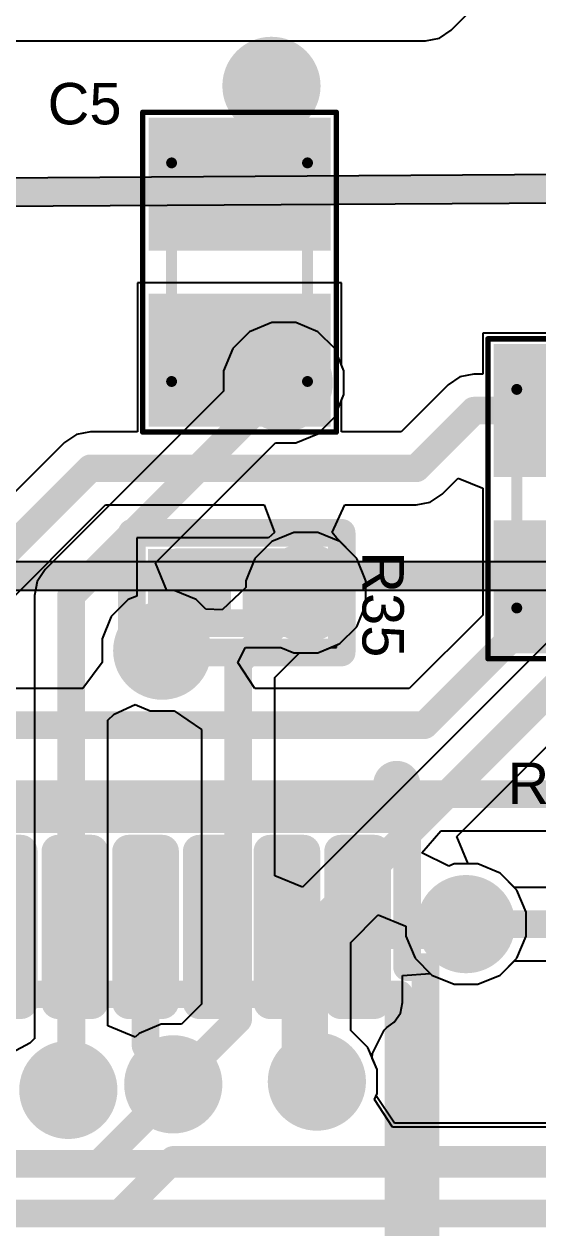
# Model space of a CAD drawing. Header units: inches. Extents: x 2.95 to 6.74, y 1.23 to 4.83.
# Drawn here: x 5.666 to 5.852, y 2.954 to 3.3898 of the extents above; entities that cross this region are included whole.
import ezdxf

# ---------------------------------------------------------------- set-up
doc = ezdxf.new("R2010")
doc.units = ezdxf.units.IN
doc.header["$MEASUREMENT"] = 0
for name, color, linetype in [('Bottom Layer', 5, 'Continuous'), ('Bottom Solder', 6, 'Continuous'), ('GND', 76, 'Continuous'), ('Mechanical 10', 56, 'Continuous'), ('Mechanical 12', 56, 'Continuous'), ('Mechanical 15', 56, 'Continuous'), ('PWR', 16, 'Continuous'), ('Top 3D Body', 56, 'Continuous'), ('Top Layer', 1, 'Continuous'), ('Top Overlay', 2, 'Continuous'), ('Top Paste', 8, 'Continuous'), ('Top Solder', 216, 'Continuous'), ('Via Holes', 16, 'Continuous')]:
    doc.layers.add(name, color=color, linetype=linetype)
doc.styles.add('Arial', font='', dxfattribs={"height": 0.2})
doc.styles.get('Arial').set_extended_font_data('Arial')

# ---------------------------------------------------------------- blocks, each defined once
blk = doc.blocks.new('SOP65P640X120_24N_1')
at = {"layer": 'Top Layer'}
h = blk.add_hatch(color=1, dxfattribs=at)
edge = h.paths.add_edge_path()
edge.add_arc((-0.14031, 0.1468), 0.00202, 90, 180)
edge.add_line((-0.14232, 0.1468), (-0.14232, 0.13469))
edge.add_arc((-0.14031, 0.13469), 0.00202, 180, 270)
edge.add_line((-0.14031, 0.13268), (-0.08568, 0.13268))
edge.add_arc((-0.08568, 0.13469), 0.00202, 270, 360)
edge.add_line((-0.08366, 0.13469), (-0.08366, 0.1468))
edge.add_arc((-0.08568, 0.1468), 0.00202, 0, 90)
edge.add_line((-0.08568, 0.14882), (-0.14031, 0.14882))
h = blk.add_hatch(color=1, dxfattribs=at)
edge = h.paths.add_edge_path()
edge.add_arc((-0.14031, 0.12121), 0.00202, 90, 180)
edge.add_line((-0.14232, 0.12121), (-0.14232, 0.1091))
edge.add_arc((-0.14031, 0.1091), 0.00202, 180, 270)
edge.add_line((-0.14031, 0.10709), (-0.08568, 0.10709))
edge.add_arc((-0.08568, 0.1091), 0.00202, 270, 360)
edge.add_line((-0.08366, 0.1091), (-0.08366, 0.12121))
edge.add_arc((-0.08568, 0.12121), 0.00202, 0, 90)
edge.add_line((-0.08568, 0.12323), (-0.14031, 0.12323))
h = blk.add_hatch(color=1, dxfattribs=at)
edge = h.paths.add_edge_path()
edge.add_arc((-0.14031, 0.09562), 0.00202, 90, 180)
edge.add_line((-0.14232, 0.09562), (-0.14232, 0.08351))
edge.add_arc((-0.14031, 0.08351), 0.00202, 180, 270)
edge.add_line((-0.14031, 0.0815), (-0.08568, 0.0815))
edge.add_arc((-0.08568, 0.08351), 0.00202, 270, 360)
edge.add_line((-0.08366, 0.08351), (-0.08366, 0.09562))
edge.add_arc((-0.08568, 0.09562), 0.00202, 0, 90)
edge.add_line((-0.08568, 0.09764), (-0.14031, 0.09764))
h = blk.add_hatch(color=1, dxfattribs=at)
edge = h.paths.add_edge_path()
edge.add_arc((-0.14031, 0.07003), 0.00202, 90, 180)
edge.add_line((-0.14232, 0.07003), (-0.14232, 0.05792))
edge.add_arc((-0.14031, 0.05792), 0.00202, 180, 270)
edge.add_line((-0.14031, 0.05591), (-0.08568, 0.05591))
edge.add_arc((-0.08568, 0.05792), 0.00202, 270, 360)
edge.add_line((-0.08366, 0.05792), (-0.08366, 0.07003))
edge.add_arc((-0.08568, 0.07003), 0.00202, 0, 90)
edge.add_line((-0.08568, 0.07205), (-0.14031, 0.07205))
h = blk.add_hatch(color=1, dxfattribs=at)
edge = h.paths.add_edge_path()
edge.add_arc((-0.14031, 0.04444), 0.00202, 90, 180)
edge.add_line((-0.14232, 0.04444), (-0.14232, 0.03233))
edge.add_arc((-0.14031, 0.03233), 0.00202, 180, 270)
edge.add_line((-0.14031, 0.03031), (-0.08568, 0.03031))
edge.add_arc((-0.08568, 0.03233), 0.00202, 270, 360)
edge.add_line((-0.08366, 0.03233), (-0.08366, 0.04444))
edge.add_arc((-0.08568, 0.04444), 0.00202, 0, 90)
edge.add_line((-0.08568, 0.04646), (-0.14031, 0.04646))
h = blk.add_hatch(color=1, dxfattribs=at)
edge = h.paths.add_edge_path()
edge.add_arc((-0.14031, 0.01885), 0.00202, 90, 180)
edge.add_line((-0.14232, 0.01885), (-0.14232, 0.00674))
edge.add_arc((-0.14031, 0.00674), 0.00202, 180, 270)
edge.add_line((-0.14031, 0.00472), (-0.08568, 0.00472))
edge.add_arc((-0.08568, 0.00674), 0.00202, 270, 360)
edge.add_line((-0.08366, 0.00674), (-0.08366, 0.01885))
edge.add_arc((-0.08568, 0.01885), 0.00202, 0, 90)
edge.add_line((-0.08568, 0.02087), (-0.14031, 0.02087))
at = {"layer": 'Top Paste'}
h = blk.add_hatch(color=8, dxfattribs=at)
edge = h.paths.add_edge_path()
edge.add_arc((-0.14031, 0.1468), 0.00202, 90, 180)
edge.add_line((-0.14232, 0.1468), (-0.14232, 0.13469))
edge.add_arc((-0.14031, 0.13469), 0.00202, 180, 270)
edge.add_line((-0.14031, 0.13268), (-0.08568, 0.13268))
edge.add_arc((-0.08568, 0.13469), 0.00202, 270, 360)
edge.add_line((-0.08366, 0.13469), (-0.08366, 0.1468))
edge.add_arc((-0.08568, 0.1468), 0.00202, 0, 90)
edge.add_line((-0.08568, 0.14882), (-0.14031, 0.14882))
h = blk.add_hatch(color=8, dxfattribs=at)
edge = h.paths.add_edge_path()
edge.add_arc((-0.14031, 0.12121), 0.00202, 90, 180)
edge.add_line((-0.14232, 0.12121), (-0.14232, 0.1091))
edge.add_arc((-0.14031, 0.1091), 0.00202, 180, 270)
edge.add_line((-0.14031, 0.10709), (-0.08568, 0.10709))
edge.add_arc((-0.08568, 0.1091), 0.00202, 270, 360)
edge.add_line((-0.08366, 0.1091), (-0.08366, 0.12121))
edge.add_arc((-0.08568, 0.12121), 0.00202, 0, 90)
edge.add_line((-0.08568, 0.12323), (-0.14031, 0.12323))
h = blk.add_hatch(color=8, dxfattribs=at)
edge = h.paths.add_edge_path()
edge.add_arc((-0.14031, 0.09562), 0.00202, 90, 180)
edge.add_line((-0.14232, 0.09562), (-0.14232, 0.08351))
edge.add_arc((-0.14031, 0.08351), 0.00202, 180, 270)
edge.add_line((-0.14031, 0.0815), (-0.08568, 0.0815))
edge.add_arc((-0.08568, 0.08351), 0.00202, 270, 360)
edge.add_line((-0.08366, 0.08351), (-0.08366, 0.09562))
edge.add_arc((-0.08568, 0.09562), 0.00202, 0, 90)
edge.add_line((-0.08568, 0.09764), (-0.14031, 0.09764))
h = blk.add_hatch(color=8, dxfattribs=at)
edge = h.paths.add_edge_path()
edge.add_arc((-0.14031, 0.07003), 0.00202, 90, 180)
edge.add_line((-0.14232, 0.07003), (-0.14232, 0.05792))
edge.add_arc((-0.14031, 0.05792), 0.00202, 180, 270)
edge.add_line((-0.14031, 0.05591), (-0.08568, 0.05591))
edge.add_arc((-0.08568, 0.05792), 0.00202, 270, 360)
edge.add_line((-0.08366, 0.05792), (-0.08366, 0.07003))
edge.add_arc((-0.08568, 0.07003), 0.00202, 0, 90)
edge.add_line((-0.08568, 0.07205), (-0.14031, 0.07205))
h = blk.add_hatch(color=8, dxfattribs=at)
edge = h.paths.add_edge_path()
edge.add_arc((-0.14031, 0.04444), 0.00202, 90, 180)
edge.add_line((-0.14232, 0.04444), (-0.14232, 0.03233))
edge.add_arc((-0.14031, 0.03233), 0.00202, 180, 270)
edge.add_line((-0.14031, 0.03031), (-0.08568, 0.03031))
edge.add_arc((-0.08568, 0.03233), 0.00202, 270, 360)
edge.add_line((-0.08366, 0.03233), (-0.08366, 0.04444))
edge.add_arc((-0.08568, 0.04444), 0.00202, 0, 90)
edge.add_line((-0.08568, 0.04646), (-0.14031, 0.04646))
h = blk.add_hatch(color=8, dxfattribs=at)
edge = h.paths.add_edge_path()
edge.add_arc((-0.14031, 0.01885), 0.00202, 90, 180)
edge.add_line((-0.14232, 0.01885), (-0.14232, 0.00674))
edge.add_arc((-0.14031, 0.00674), 0.00202, 180, 270)
edge.add_line((-0.14031, 0.00472), (-0.08568, 0.00472))
edge.add_arc((-0.08568, 0.00674), 0.00202, 270, 360)
edge.add_line((-0.08366, 0.00674), (-0.08366, 0.01885))
edge.add_arc((-0.08568, 0.01885), 0.00202, 0, 90)
edge.add_line((-0.08568, 0.02087), (-0.14031, 0.02087))
at = {"layer": 'Top Solder'}
h = blk.add_hatch(color=216, dxfattribs=at)
edge = h.paths.add_edge_path()
edge.add_arc((-0.14031, 0.1468), 0.00603, 90, 180)
edge.add_line((-0.14634, 0.1468), (-0.14634, 0.13469))
edge.add_arc((-0.14031, 0.13469), 0.00603, 180, 270)
edge.add_line((-0.14031, 0.12866), (-0.08568, 0.12866))
edge.add_arc((-0.08568, 0.13469), 0.00603, 270, 360)
edge.add_line((-0.07965, 0.13469), (-0.07965, 0.1468))
edge.add_arc((-0.08568, 0.1468), 0.00603, 0, 90)
edge.add_line((-0.08568, 0.15283), (-0.14031, 0.15283))
h = blk.add_hatch(color=216, dxfattribs=at)
edge = h.paths.add_edge_path()
edge.add_arc((-0.14031, 0.12121), 0.00603, 90, 180)
edge.add_line((-0.14634, 0.12121), (-0.14634, 0.1091))
edge.add_arc((-0.14031, 0.1091), 0.00603, 180, 270)
edge.add_line((-0.14031, 0.10307), (-0.08568, 0.10307))
edge.add_arc((-0.08568, 0.1091), 0.00603, 270, 360)
edge.add_line((-0.07965, 0.1091), (-0.07965, 0.12121))
edge.add_arc((-0.08568, 0.12121), 0.00603, 0, 90)
edge.add_line((-0.08568, 0.12724), (-0.14031, 0.12724))
h = blk.add_hatch(color=216, dxfattribs=at)
edge = h.paths.add_edge_path()
edge.add_arc((-0.14031, 0.09562), 0.00603, 90, 180)
edge.add_line((-0.14634, 0.09562), (-0.14634, 0.08351))
edge.add_arc((-0.14031, 0.08351), 0.00603, 180, 270)
edge.add_line((-0.14031, 0.07748), (-0.08568, 0.07748))
edge.add_arc((-0.08568, 0.08351), 0.00603, 270, 360)
edge.add_line((-0.07965, 0.08351), (-0.07965, 0.09562))
edge.add_arc((-0.08568, 0.09562), 0.00603, 0, 90)
edge.add_line((-0.08568, 0.10165), (-0.14031, 0.10165))
h = blk.add_hatch(color=216, dxfattribs=at)
edge = h.paths.add_edge_path()
edge.add_arc((-0.14031, 0.07003), 0.00603, 90, 180)
edge.add_line((-0.14634, 0.07003), (-0.14634, 0.05792))
edge.add_arc((-0.14031, 0.05792), 0.00603, 180, 270)
edge.add_line((-0.14031, 0.05189), (-0.08568, 0.05189))
edge.add_arc((-0.08568, 0.05792), 0.00603, 270, 360)
edge.add_line((-0.07965, 0.05792), (-0.07965, 0.07003))
edge.add_arc((-0.08568, 0.07003), 0.00603, 0, 90)
edge.add_line((-0.08568, 0.07606), (-0.14031, 0.07606))
h = blk.add_hatch(color=216, dxfattribs=at)
edge = h.paths.add_edge_path()
edge.add_arc((-0.14031, 0.04444), 0.00603, 90, 180)
edge.add_line((-0.14634, 0.04444), (-0.14634, 0.03233))
edge.add_arc((-0.14031, 0.03233), 0.00603, 180, 270)
edge.add_line((-0.14031, 0.0263), (-0.08568, 0.0263))
edge.add_arc((-0.08568, 0.03233), 0.00603, 270, 360)
edge.add_line((-0.07965, 0.03233), (-0.07965, 0.04444))
edge.add_arc((-0.08568, 0.04444), 0.00603, 0, 90)
edge.add_line((-0.08568, 0.05047), (-0.14031, 0.05047))
h = blk.add_hatch(color=216, dxfattribs=at)
edge = h.paths.add_edge_path()
edge.add_arc((-0.14031, 0.01885), 0.00603, 90, 180)
edge.add_line((-0.14634, 0.01885), (-0.14634, 0.00674))
edge.add_arc((-0.14031, 0.00674), 0.00603, 180, 270)
edge.add_line((-0.14031, 0.00071), (-0.08568, 0.00071))
edge.add_arc((-0.08568, 0.00674), 0.00603, 270, 360)
edge.add_line((-0.07965, 0.00674), (-0.07965, 0.01885))
edge.add_arc((-0.08568, 0.01885), 0.00603, 0, 90)
edge.add_line((-0.08568, 0.02488), (-0.14031, 0.02488))
at = {"layer": 'Mechanical 10'}
for points in [[(-0.08858, -0.15551, 0.01, 0.01, 0), (-0.08858, 0.15551, 0.01, 0.01, 0)], [(0.08858, 0.15551, 0.01, 0.01, 0), (-0.08858, 0.15551, 0.01, 0.01, 0)]]:
    blk.add_lwpolyline(points, format="xyseb", dxfattribs=at)
blk.add_lwpolyline([(-0.09108, 0.15551, 0.005, 0.005, 1), (-0.08608, 0.15551, 0.005, 0.005, 1)], format="xyseb", close=True, dxfattribs=at)
blk.add_lwpolyline([(-0.09108, 0.15551, 0.005, 0.005, 1), (-0.08608, 0.15551, 0.005, 0.005, 1)], format="xyseb", close=True, dxfattribs=at)
at = {"layer": 'Mechanical 12'}
for points in [[(0.09843, 0.16535, 0.01, 0.01, 0), (-0.09843, 0.16535, 0.01, 0.01, 0)], [(-0.09843, 0.15866, 0.01, 0.01, 0), (-0.09843, 0.16535, 0.01, 0.01, 0)], [(-0.09843, 0.15866, 0.01, 0.01, 0), (-0.15197, 0.15866, 0.01, 0.01, 0)], [(-0.15197, -0.15866, 0.01, 0.01, 0), (-0.15197, 0.15866, 0.01, 0.01, 0)]]:
    blk.add_lwpolyline(points, format="xyseb", dxfattribs=at)
for points in [[(-0.10093, 0.16535, 0.005, 0.005, 1), (-0.09593, 0.16535, 0.005, 0.005, 1)], [(-0.10093, 0.16535, 0.005, 0.005, 1), (-0.09593, 0.16535, 0.005, 0.005, 1)], [(-0.15447, 0.15866, 0.005, 0.005, 1), (-0.14947, 0.15866, 0.005, 0.005, 1)], [(-0.15447, 0.15866, 0.005, 0.005, 1), (-0.14947, 0.15866, 0.005, 0.005, 1)], [(-0.10093, 0.15866, 0.005, 0.005, 1), (-0.09593, 0.15866, 0.005, 0.005, 1)], [(-0.10093, 0.15866, 0.005, 0.005, 1), (-0.09593, 0.15866, 0.005, 0.005, 1)]]:
    blk.add_lwpolyline(points, format="xyseb", close=True, dxfattribs=at)
at = {"layer": 'Top Overlay'}
for points in [[(-0.16102, 0.15492, 0.01, 0.01, 1), (-0.16811, 0.15492, 0.01, 0.01, 1)], [(-0.17061, 0.15492, 0.005, 0.005, 1), (-0.16561, 0.15492, 0.005, 0.005, 1)], [(-0.16352, 0.15492, 0.005, 0.005, 1), (-0.15852, 0.15492, 0.005, 0.005, 1)], [(-0.09108, 0.15591, 0.005, 0.005, 1), (-0.08608, 0.15591, 0.005, 0.005, 1)]]:
    blk.add_lwpolyline(points, format="xyseb", close=True, dxfattribs=at)
blk.add_lwpolyline([(0.08858, 0.15591, 0.01, 0.01, 0), (-0.08858, 0.15591, 0.01, 0.01, 0)], format="xyseb", dxfattribs=at)
blk = doc.blocks.new('RESC1005X35N_64')
at = {"layer": 'Top Layer'}
for points in [[(-0.02815, 0.01181), (-0.0061, 0.01181), (-0.0061, -0.01181), (-0.02815, -0.01181)], [(0.0061, 0.01181), (0.02815, 0.01181), (0.02815, -0.01181), (0.0061, -0.01181)]]:
    blk.add_hatch(color=1, dxfattribs=at).paths.add_polyline_path(points)
at = {"layer": 'Top Paste'}
for points in [[(-0.02815, 0.01181), (-0.0061, 0.01181), (-0.0061, -0.01181), (-0.02815, -0.01181)], [(0.0061, 0.01181), (0.02815, 0.01181), (0.02815, -0.01181), (0.0061, -0.01181)]]:
    blk.add_hatch(color=8, dxfattribs=at).paths.add_polyline_path(points)
at = {"layer": 'Top Solder'}
for points in [[(-0.03217, 0.01583), (-0.00209, 0.01583), (-0.00209, -0.01583), (-0.03217, -0.01583)], [(0.00209, 0.01583), (0.03217, 0.01583), (0.03217, -0.01583), (0.00209, -0.01583)]]:
    blk.add_hatch(color=216, dxfattribs=at).paths.add_polyline_path(points)
at = {"layer": 'Mechanical 10'}
for points in [[(-0.02165, 0.01102, 0.01, 0.01, 0), (-0.02165, -0.01102, 0.01, 0.01, 0)], [(0.02165, 0.01102, 0.01, 0.01, 0), (-0.02165, 0.01102, 0.01, 0.01, 0)], [(0.02165, 0.01102, 0.01, 0.01, 0), (0.02165, -0.01102, 0.01, 0.01, 0)], [(0.02165, -0.01102, 0.01, 0.01, 0), (-0.02165, -0.01102, 0.01, 0.01, 0)]]:
    blk.add_lwpolyline(points, format="xyseb", dxfattribs=at)
for points in [[(-0.02415, 0.01102, 0.005, 0.005, 1), (-0.01915, 0.01102, 0.005, 0.005, 1)], [(-0.02415, 0.01102, 0.005, 0.005, 1), (-0.01915, 0.01102, 0.005, 0.005, 1)], [(0.01915, 0.01102, 0.005, 0.005, 1), (0.02415, 0.01102, 0.005, 0.005, 1)], [(0.01915, 0.01102, 0.005, 0.005, 1), (0.02415, 0.01102, 0.005, 0.005, 1)], [(-0.02415, -0.01102, 0.005, 0.005, 1), (-0.01915, -0.01102, 0.005, 0.005, 1)], [(-0.02415, -0.01102, 0.005, 0.005, 1), (-0.01915, -0.01102, 0.005, 0.005, 1)], [(0.01915, -0.01102, 0.005, 0.005, 1), (0.02415, -0.01102, 0.005, 0.005, 1)], [(0.01915, -0.01102, 0.005, 0.005, 1), (0.02415, -0.01102, 0.005, 0.005, 1)]]:
    blk.add_lwpolyline(points, format="xyseb", close=True, dxfattribs=at)
at = {"layer": 'Mechanical 12'}
for points in [[(-0.03799, 0.02165, 0.01, 0.01, 0), (-0.03799, -0.02165, 0.01, 0.01, 0)], [(0.03799, 0.02165, 0.01, 0.01, 0), (-0.03799, 0.02165, 0.01, 0.01, 0)], [(0.03799, 0.02165, 0.01, 0.01, 0), (0.03799, -0.02165, 0.01, 0.01, 0)], [(0.03799, -0.02165, 0.01, 0.01, 0), (-0.03799, -0.02165, 0.01, 0.01, 0)]]:
    blk.add_lwpolyline(points, format="xyseb", dxfattribs=at)
for points in [[(-0.04049, 0.02165, 0.005, 0.005, 1), (-0.03549, 0.02165, 0.005, 0.005, 1)], [(-0.04049, 0.02165, 0.005, 0.005, 1), (-0.03549, 0.02165, 0.005, 0.005, 1)], [(0.03549, 0.02165, 0.005, 0.005, 1), (0.04049, 0.02165, 0.005, 0.005, 1)], [(0.03549, 0.02165, 0.005, 0.005, 1), (0.04049, 0.02165, 0.005, 0.005, 1)], [(-0.04049, -0.02165, 0.005, 0.005, 1), (-0.03549, -0.02165, 0.005, 0.005, 1)], [(-0.04049, -0.02165, 0.005, 0.005, 1), (-0.03549, -0.02165, 0.005, 0.005, 1)], [(0.03549, -0.02165, 0.005, 0.005, 1), (0.04049, -0.02165, 0.005, 0.005, 1)], [(0.03549, -0.02165, 0.005, 0.005, 1), (0.04049, -0.02165, 0.005, 0.005, 1)]]:
    blk.add_lwpolyline(points, format="xyseb", close=True, dxfattribs=at)
blk = doc.blocks.new('CAPC2012X94N_172')
at = {"layer": 'Top Layer'}
for points in [[(-0.05197, -0.02894), (-0.05197, 0.02894), (-0.01181, 0.02894), (-0.01181, -0.02894)], [(0.01181, -0.02894), (0.01181, 0.02894), (0.05197, 0.02894), (0.05197, -0.02894)]]:
    blk.add_hatch(color=1, dxfattribs=at).paths.add_polyline_path(points)
at = {"layer": 'Top Paste'}
for points in [[(-0.05197, -0.02894), (-0.05197, 0.02894), (-0.01181, 0.02894), (-0.01181, -0.02894)], [(0.01181, -0.02894), (0.01181, 0.02894), (0.05197, 0.02894), (0.05197, -0.02894)]]:
    blk.add_hatch(color=8, dxfattribs=at).paths.add_polyline_path(points)
at = {"layer": 'Top Solder'}
for points in [[(-0.05597, -0.03294), (-0.05597, 0.03294), (-0.00781, 0.03294), (-0.00781, -0.03294)], [(0.00781, -0.03294), (0.00781, 0.03294), (0.05597, 0.03294), (0.05597, -0.03294)]]:
    blk.add_hatch(color=216, dxfattribs=at).paths.add_polyline_path(points)
at = {"layer": 'Mechanical 15'}
for points in [[(-0.05787, 0.03504, 0.00197, 0.00197, 0), (0.05787, 0.03504, 0.00197, 0.00197, 0)], [(-0.05787, 0.03504, 0.00197, 0.00197, 0), (-0.05787, -0.03504, 0.00197, 0.00197, 0)], [(0.05787, 0.03504, 0.00197, 0.00197, 0), (0.05787, -0.03504, 0.00197, 0.00197, 0)], [(-0.05787, -0.03504, 0.00197, 0.00197, 0), (0.05787, -0.03504, 0.00197, 0.00197, 0)]]:
    blk.add_lwpolyline(points, format="xyseb", dxfattribs=at)
for points in [[(-0.05837, 0.03504, 0.000984, 0.000984, 1), (-0.05738, 0.03504, 0.000984, 0.000984, 1)], [(-0.05837, 0.03504, 0.000984, 0.000984, 1), (-0.05738, 0.03504, 0.000984, 0.000984, 1)], [(0.05738, 0.03504, 0.000984, 0.000984, 1), (0.05837, 0.03504, 0.000984, 0.000984, 1)], [(0.05738, 0.03504, 0.000984, 0.000984, 1), (0.05837, 0.03504, 0.000984, 0.000984, 1)], [(-0.05837, -0.03504, 0.000984, 0.000984, 1), (-0.05738, -0.03504, 0.000984, 0.000984, 1)], [(-0.05837, -0.03504, 0.000984, 0.000984, 1), (-0.05738, -0.03504, 0.000984, 0.000984, 1)], [(0.05738, -0.03504, 0.000984, 0.000984, 1), (0.05837, -0.03504, 0.000984, 0.000984, 1)], [(0.05738, -0.03504, 0.000984, 0.000984, 1), (0.05837, -0.03504, 0.000984, 0.000984, 1)]]:
    blk.add_lwpolyline(points, format="xyseb", close=True, dxfattribs=at)
at = {"layer": 'Top 3D Body'}
for points in [[(-0.03957, 0.02461, 0.00394, 0.00394, 0), (0.03957, 0.02461, 0.00394, 0.00394, 0)], [(-0.03957, 0.02461, 0.00394, 0.00394, 0), (-0.03957, -0.02461, 0.00394, 0.00394, 0)], [(0.03957, 0.02461, 0.00394, 0.00394, 0), (0.03957, -0.02461, 0.00394, 0.00394, 0)], [(-0.03957, -0.02461, 0.00394, 0.00394, 0), (0.03957, -0.02461, 0.00394, 0.00394, 0)]]:
    blk.add_lwpolyline(points, format="xyseb", dxfattribs=at)
for points in [[(-0.04055, 0.02461, 0.00197, 0.00197, 1), (-0.03858, 0.02461, 0.00197, 0.00197, 1)], [(-0.04055, 0.02461, 0.00197, 0.00197, 1), (-0.03858, 0.02461, 0.00197, 0.00197, 1)], [(0.03858, 0.02461, 0.00197, 0.00197, 1), (0.04055, 0.02461, 0.00197, 0.00197, 1)], [(0.03858, 0.02461, 0.00197, 0.00197, 1), (0.04055, 0.02461, 0.00197, 0.00197, 1)], [(-0.04055, -0.02461, 0.00197, 0.00197, 1), (-0.03858, -0.02461, 0.00197, 0.00197, 1)], [(-0.04055, -0.02461, 0.00197, 0.00197, 1), (-0.03858, -0.02461, 0.00197, 0.00197, 1)], [(0.03858, -0.02461, 0.00197, 0.00197, 1), (0.04055, -0.02461, 0.00197, 0.00197, 1)], [(0.03858, -0.02461, 0.00197, 0.00197, 1), (0.04055, -0.02461, 0.00197, 0.00197, 1)]]:
    blk.add_lwpolyline(points, format="xyseb", close=True, dxfattribs=at)
blk = doc.blocks.new('CAPC2012X94N_174')
at = {"layer": 'Top Layer'}
for points in [[(-0.05197, -0.02894), (-0.05197, 0.02894), (-0.01181, 0.02894), (-0.01181, -0.02894)], [(0.01181, -0.02894), (0.01181, 0.02894), (0.05197, 0.02894), (0.05197, -0.02894)]]:
    blk.add_hatch(color=1, dxfattribs=at).paths.add_polyline_path(points)
at = {"layer": 'Top Paste'}
for points in [[(-0.05197, -0.02894), (-0.05197, 0.02894), (-0.01181, 0.02894), (-0.01181, -0.02894)], [(0.01181, -0.02894), (0.01181, 0.02894), (0.05197, 0.02894), (0.05197, -0.02894)]]:
    blk.add_hatch(color=8, dxfattribs=at).paths.add_polyline_path(points)
at = {"layer": 'Top Solder'}
for points in [[(-0.05597, -0.03294), (-0.05597, 0.03294), (-0.00781, 0.03294), (-0.00781, -0.03294)], [(0.00781, -0.03294), (0.00781, 0.03294), (0.05597, 0.03294), (0.05597, -0.03294)]]:
    blk.add_hatch(color=216, dxfattribs=at).paths.add_polyline_path(points)
at = {"layer": 'Mechanical 15'}
for points in [[(-0.05787, 0.03504, 0.00197, 0.00197, 0), (-0.05787, -0.03504, 0.00197, 0.00197, 0)], [(-0.05787, 0.03504, 0.00197, 0.00197, 0), (0.05787, 0.03504, 0.00197, 0.00197, 0)], [(0.05787, 0.03504, 0.00197, 0.00197, 0), (0.05787, -0.03504, 0.00197, 0.00197, 0)], [(-0.05787, -0.03504, 0.00197, 0.00197, 0), (0.05787, -0.03504, 0.00197, 0.00197, 0)]]:
    blk.add_lwpolyline(points, format="xyseb", dxfattribs=at)
for points in [[(-0.05837, 0.03504, 0.000984, 0.000984, 1), (-0.05738, 0.03504, 0.000984, 0.000984, 1)], [(-0.05837, 0.03504, 0.000984, 0.000984, 1), (-0.05738, 0.03504, 0.000984, 0.000984, 1)], [(0.05738, 0.03504, 0.000984, 0.000984, 1), (0.05837, 0.03504, 0.000984, 0.000984, 1)], [(0.05738, 0.03504, 0.000984, 0.000984, 1), (0.05837, 0.03504, 0.000984, 0.000984, 1)], [(-0.05837, -0.03504, 0.000984, 0.000984, 1), (-0.05738, -0.03504, 0.000984, 0.000984, 1)], [(-0.05837, -0.03504, 0.000984, 0.000984, 1), (-0.05738, -0.03504, 0.000984, 0.000984, 1)], [(0.05738, -0.03504, 0.000984, 0.000984, 1), (0.05837, -0.03504, 0.000984, 0.000984, 1)], [(0.05738, -0.03504, 0.000984, 0.000984, 1), (0.05837, -0.03504, 0.000984, 0.000984, 1)]]:
    blk.add_lwpolyline(points, format="xyseb", close=True, dxfattribs=at)
at = {"layer": 'Top 3D Body'}
for points in [[(-0.03957, 0.02461, 0.00394, 0.00394, 0), (-0.03957, -0.02461, 0.00394, 0.00394, 0)], [(-0.03957, 0.02461, 0.00394, 0.00394, 0), (0.03957, 0.02461, 0.00394, 0.00394, 0)], [(0.03957, 0.02461, 0.00394, 0.00394, 0), (0.03957, -0.02461, 0.00394, 0.00394, 0)], [(-0.03957, -0.02461, 0.00394, 0.00394, 0), (0.03957, -0.02461, 0.00394, 0.00394, 0)]]:
    blk.add_lwpolyline(points, format="xyseb", dxfattribs=at)
for points in [[(-0.04055, 0.02461, 0.00197, 0.00197, 1), (-0.03858, 0.02461, 0.00197, 0.00197, 1)], [(-0.04055, 0.02461, 0.00197, 0.00197, 1), (-0.03858, 0.02461, 0.00197, 0.00197, 1)], [(0.03858, 0.02461, 0.00197, 0.00197, 1), (0.04055, 0.02461, 0.00197, 0.00197, 1)], [(0.03858, 0.02461, 0.00197, 0.00197, 1), (0.04055, 0.02461, 0.00197, 0.00197, 1)], [(-0.04055, -0.02461, 0.00197, 0.00197, 1), (-0.03858, -0.02461, 0.00197, 0.00197, 1)], [(-0.04055, -0.02461, 0.00197, 0.00197, 1), (-0.03858, -0.02461, 0.00197, 0.00197, 1)], [(0.03858, -0.02461, 0.00197, 0.00197, 1), (0.04055, -0.02461, 0.00197, 0.00197, 1)], [(0.03858, -0.02461, 0.00197, 0.00197, 1), (0.04055, -0.02461, 0.00197, 0.00197, 1)]]:
    blk.add_lwpolyline(points, format="xyseb", close=True, dxfattribs=at)

msp = doc.modelspace()

# ---------------------------------------------------------------- hatches: boundary and pattern name
at = {"layer": 'Bottom Layer'}
h = msp.add_hatch(color=5, dxfattribs=at)
edge = h.paths.add_edge_path()
edge.add_arc((5.75556, 3.36744), 0.01378, 0, 360)
h = msp.add_hatch(color=5, dxfattribs=at)
edge = h.paths.add_edge_path()
edge.add_arc((5.76, 3.26), 0.01378, 0, 360)
h = msp.add_hatch(color=5, dxfattribs=at)
edge = h.paths.add_edge_path()
edge.add_arc((5.768, 3.184), 0.01378, 0, 360)
h = msp.add_hatch(color=5, dxfattribs=at)
edge = h.paths.add_edge_path()
edge.add_arc((5.716, 3.163), 0.01378, 0, 360)
h = msp.add_hatch(color=5, dxfattribs=at)
edge = h.paths.add_edge_path()
edge.add_arc((5.826, 3.064), 0.01378, 0, 360)
h = msp.add_hatch(color=5, dxfattribs=at)
edge = h.paths.add_edge_path()
edge.add_arc((5.772, 3.007), 0.01378, 0, 360)
h = msp.add_hatch(color=5, dxfattribs=at)
edge = h.paths.add_edge_path()
edge.add_arc((5.682, 3.004), 0.01378, 0, 360)
h = msp.add_hatch(color=5, dxfattribs=at)
edge = h.paths.add_edge_path()
edge.add_arc((5.72, 3.006), 0.01378, 0, 360)
at = {"layer": 'Bottom Solder'}
h = msp.add_hatch(color=6, dxfattribs=at)
edge = h.paths.add_edge_path()
edge.add_arc((5.75556, 3.36744), 0.01778, 0, 360)
h = msp.add_hatch(color=6, dxfattribs=at)
edge = h.paths.add_edge_path()
edge.add_arc((5.76, 3.26), 0.01778, 0, 360)
h = msp.add_hatch(color=6, dxfattribs=at)
edge = h.paths.add_edge_path()
edge.add_arc((5.768, 3.184), 0.01778, 0, 360)
h = msp.add_hatch(color=6, dxfattribs=at)
edge = h.paths.add_edge_path()
edge.add_arc((5.716, 3.163), 0.01778, 0, 360)
h = msp.add_hatch(color=6, dxfattribs=at)
edge = h.paths.add_edge_path()
edge.add_arc((5.826, 3.064), 0.01778, 0, 360)
h = msp.add_hatch(color=6, dxfattribs=at)
edge = h.paths.add_edge_path()
edge.add_arc((5.772, 3.007), 0.01778, 0, 360)
h = msp.add_hatch(color=6, dxfattribs=at)
edge = h.paths.add_edge_path()
edge.add_arc((5.682, 3.004), 0.01778, 0, 360)
h = msp.add_hatch(color=6, dxfattribs=at)
edge = h.paths.add_edge_path()
edge.add_arc((5.72, 3.006), 0.01778, 0, 360)
at = {"layer": 'GND'}
h = msp.add_hatch(color=76, dxfattribs=at)
edge = h.paths.add_edge_path()
edge.add_arc((5.76, 3.26), 0.01591, 0, 360)
h = msp.add_hatch(color=76, dxfattribs=at)
edge = h.paths.add_edge_path()
edge.add_arc((5.768, 3.184), 0.01591, 0, 360)
h = msp.add_hatch(color=76, dxfattribs=at)
edge = h.paths.add_edge_path()
edge.add_arc((5.716, 3.163), 0.01591, 0, 360)
h = msp.add_hatch(color=76, dxfattribs=at)
edge = h.paths.add_edge_path()
edge.add_arc((5.826, 3.064), 0.01591, 0, 360)
h = msp.add_hatch(color=76, dxfattribs=at)
edge = h.paths.add_edge_path()
edge.add_arc((5.72, 3.006), 0.01591, 0, 360)
h = msp.add_hatch(color=76, dxfattribs=at)
edge = h.paths.add_edge_path()
edge.add_arc((5.772, 3.007), 0.01591, 0, 360)
h = msp.add_hatch(color=76, dxfattribs=at)
edge = h.paths.add_edge_path()
edge.add_arc((5.682, 3.004), 0.01591, 0, 360)
at = {"layer": 'PWR'}
h = msp.add_hatch(color=16, dxfattribs=at)
edge = h.paths.add_edge_path()
edge.add_arc((5.75556, 3.36744), 0.01591, 0, 360)
h = msp.add_hatch(color=16, dxfattribs=at)
edge = h.paths.add_edge_path()
edge.add_arc((5.76, 3.26), 0.01591, 0, 360)
h = msp.add_hatch(color=16, dxfattribs=at)
edge = h.paths.add_edge_path()
edge.add_arc((5.768, 3.184), 0.01591, 0, 360)
h = msp.add_hatch(color=16, dxfattribs=at)
edge = h.paths.add_edge_path()
edge.add_arc((5.826, 3.064), 0.01591, 0, 360)
h = msp.add_hatch(color=16, dxfattribs=at)
edge = h.paths.add_edge_path()
edge.add_arc((5.72, 3.006), 0.01591, 0, 360)
h = msp.add_hatch(color=16, dxfattribs=at)
edge = h.paths.add_edge_path()
edge.add_arc((5.772, 3.007), 0.01591, 0, 360)
h = msp.add_hatch(color=16, dxfattribs=at)
edge = h.paths.add_edge_path()
edge.add_arc((5.682, 3.004), 0.01591, 0, 360)
at = {"layer": 'Top Layer'}
h = msp.add_hatch(color=1, dxfattribs=at)
edge = h.paths.add_edge_path()
edge.add_arc((5.75556, 3.36744), 0.01378, 0, 360)
h = msp.add_hatch(color=1, dxfattribs=at)
edge = h.paths.add_edge_path()
edge.add_arc((5.76, 3.26), 0.01378, 0, 360)
h = msp.add_hatch(color=1, dxfattribs=at)
edge = h.paths.add_edge_path()
edge.add_arc((5.768, 3.184), 0.01378, 0, 360)
h = msp.add_hatch(color=1, dxfattribs=at)
edge = h.paths.add_edge_path()
edge.add_arc((5.716, 3.163), 0.01378, 0, 360)
h = msp.add_hatch(color=1, dxfattribs=at)
edge = h.paths.add_edge_path()
edge.add_arc((5.826, 3.064), 0.01378, 0, 360)
h = msp.add_hatch(color=1, dxfattribs=at)
edge = h.paths.add_edge_path()
edge.add_arc((5.772, 3.007), 0.01378, 0, 360)
h = msp.add_hatch(color=1, dxfattribs=at)
edge = h.paths.add_edge_path()
edge.add_arc((5.682, 3.004), 0.01378, 0, 360)
h = msp.add_hatch(color=1, dxfattribs=at)
edge = h.paths.add_edge_path()
edge.add_arc((5.72, 3.006), 0.01378, 0, 360)
at = {"layer": 'Top Solder'}
h = msp.add_hatch(color=216, dxfattribs=at)
edge = h.paths.add_edge_path()
edge.add_arc((5.75556, 3.36744), 0.01778, 0, 360)
h = msp.add_hatch(color=216, dxfattribs=at)
edge = h.paths.add_edge_path()
edge.add_arc((5.76, 3.26), 0.01778, 0, 360)
h = msp.add_hatch(color=216, dxfattribs=at)
edge = h.paths.add_edge_path()
edge.add_arc((5.768, 3.184), 0.01778, 0, 360)
h = msp.add_hatch(color=216, dxfattribs=at)
edge = h.paths.add_edge_path()
edge.add_arc((5.716, 3.163), 0.01778, 0, 360)
h = msp.add_hatch(color=216, dxfattribs=at)
edge = h.paths.add_edge_path()
edge.add_arc((5.826, 3.064), 0.01778, 0, 360)
h = msp.add_hatch(color=216, dxfattribs=at)
edge = h.paths.add_edge_path()
edge.add_arc((5.772, 3.007), 0.01778, 0, 360)
h = msp.add_hatch(color=216, dxfattribs=at)
edge = h.paths.add_edge_path()
edge.add_arc((5.682, 3.004), 0.01778, 0, 360)
h = msp.add_hatch(color=216, dxfattribs=at)
edge = h.paths.add_edge_path()
edge.add_arc((5.72, 3.006), 0.01778, 0, 360)
at = {"layer": 'Via Holes'}
h = msp.add_hatch(color=7, dxfattribs=at)
edge = h.paths.add_edge_path()
edge.add_arc((5.75556, 3.36744), 0.00591, 0, 360)
h = msp.add_hatch(color=7, dxfattribs=at)
edge = h.paths.add_edge_path()
edge.add_arc((5.76, 3.26), 0.00591, 0, 360)
h = msp.add_hatch(color=7, dxfattribs=at)
edge = h.paths.add_edge_path()
edge.add_arc((5.768, 3.184), 0.00591, 0, 360)
h = msp.add_hatch(color=7, dxfattribs=at)
edge = h.paths.add_edge_path()
edge.add_arc((5.716, 3.163), 0.00591, 0, 360)
h = msp.add_hatch(color=7, dxfattribs=at)
edge = h.paths.add_edge_path()
edge.add_arc((5.826, 3.064), 0.00591, 0, 360)
h = msp.add_hatch(color=7, dxfattribs=at)
edge = h.paths.add_edge_path()
edge.add_arc((5.72, 3.006), 0.00591, 0, 360)
h = msp.add_hatch(color=7, dxfattribs=at)
edge = h.paths.add_edge_path()
edge.add_arc((5.772, 3.007), 0.00591, 0, 360)
h = msp.add_hatch(color=7, dxfattribs=at)
edge = h.paths.add_edge_path()
edge.add_arc((5.682, 3.004), 0.00591, 0, 360)

# ---------------------------------------------------------------- linework, layer by layer
at = {"layer": 'Bottom Layer'}
for p, q in [((5.82066, 3.38763), (6.04134, 3.60831)), ((6.23875, 3.54936), (5.76675, 3.07737)), ((5.81636, 3.38475), (5.82066, 3.38763)), ((5.46859, 3.38375), (5.81129, 3.38375)), ((5.81129, 3.38375), (5.81636, 3.38475)), ((5.75567, 3.28178), (5.74766, 3.27846)), ((5.76433, 3.28178), (5.75567, 3.28178)), ((5.77234, 3.27846), (5.76433, 3.28178)), ((5.74766, 3.27846), (5.74154, 3.27234)), ((5.77846, 3.27234), (5.77234, 3.27846)), ((5.74154, 3.27234), (5.73822, 3.26433)), ((5.78178, 3.26433), (5.77846, 3.27234)), ((5.73822, 3.26433), (5.73822, 3.25697)), ((5.78178, 3.25567), (5.78178, 3.26433)), ((5.73822, 3.25697), (5.67363, 3.19237)), ((5.77846, 3.24766), (5.78178, 3.25567)), ((5.77234, 3.24154), (5.77846, 3.24766)), ((5.71352, 3.19478), (5.75697, 3.23822)), ((5.75697, 3.23822), (5.76433, 3.23822)), ((5.76433, 3.23822), (5.77234, 3.24154)), ((5.76367, 3.20578), (5.75566, 3.20246)), ((5.77233, 3.20578), (5.76367, 3.20578)), ((5.78034, 3.20246), (5.77233, 3.20578)), ((5.75566, 3.20246), (5.74954, 3.19634)), ((5.78646, 3.19634), (5.78034, 3.20246)), ((5.82265, 3.09578), (5.92607, 3.1992)), ((5.71767, 3.18478), (5.71352, 3.19478)), ((5.74954, 3.19634), (5.74622, 3.18833)), ((5.78978, 3.18833), (5.78646, 3.19634)), ((5.67363, 3.19237), (5.67075, 3.18807)), ((5.67075, 3.18807), (5.66975, 3.183)), ((5.74622, 3.18586), (5.73767, 3.17778)), ((5.74622, 3.18833), (5.74622, 3.18586)), ((5.78978, 3.17967), (5.78978, 3.18833)), ((5.66975, 3.183), (5.66975, 3.0225)), ((5.72033, 3.18478), (5.71767, 3.18478)), ((5.72834, 3.18146), (5.72033, 3.18478)), ((5.73178, 3.17802), (5.72834, 3.18146)), ((5.73767, 3.17778), (5.73178, 3.17802)), ((5.78646, 3.17166), (5.78978, 3.17967)), ((5.78034, 3.16554), (5.78646, 3.17166)), ((5.77233, 3.16222), (5.78034, 3.16554)), ((5.75675, 3.15326), (5.76572, 3.16222)), ((5.76572, 3.16222), (5.77233, 3.16222)), ((5.75675, 3.08151), (5.75675, 3.15326)), ((5.69864, 3.13997), (5.70625, 3.14346)), ((5.70625, 3.14346), (5.71167, 3.14122)), ((5.69625, 3.1378), (5.69864, 3.13997)), ((5.69625, 3.0272), (5.69625, 3.1378)), ((5.71167, 3.14122), (5.72033, 3.14122)), ((5.72033, 3.14122), (5.73024, 3.1345)), ((5.73024, 3.1345), (5.73024, 3.03499)), ((5.82679, 3.08578), (5.82265, 3.09578)), ((5.83033, 3.08578), (5.82679, 3.08578)), ((5.83834, 3.08246), (5.83033, 3.08578)), ((5.76675, 3.07737), (5.75675, 3.08151)), ((5.84355, 3.07725), (5.83834, 3.08246)), ((5.87851, 3.07725), (5.84355, 3.07725)), ((5.78425, 3.05738), (5.79422, 3.06735)), ((5.79422, 3.06735), (5.80422, 3.06321)), ((5.80422, 3.06321), (5.80422, 3.05967)), ((5.80422, 3.05967), (5.80754, 3.05166)), ((5.78425, 3.0255), (5.78425, 3.05738)), ((5.80754, 3.05166), (5.81366, 3.04554)), ((5.83834, 3.04554), (5.84355, 3.05075)), ((5.84355, 3.05075), (5.884, 3.05075)), ((5.81366, 3.04554), (5.82167, 3.04222)), ((5.82167, 3.04222), (5.83033, 3.04222)), ((5.83033, 3.04222), (5.83834, 3.04554)), ((5.73024, 3.03499), (5.72303, 3.02778)), ((5.70625, 3.02306), (5.69625, 3.0272)), ((5.70766, 3.02446), (5.70625, 3.02306)), ((5.71567, 3.02778), (5.70766, 3.02446)), ((5.72303, 3.02778), (5.71567, 3.02778)), ((5.78434, 3.02546), (5.78425, 3.0255)), ((5.79046, 3.01934), (5.78434, 3.02546)), ((5.66808, 3.02088), (5.66155, 3.0174)), ((5.66966, 3.02246), (5.66808, 3.02088)), ((5.66975, 3.0225), (5.66966, 3.02246)), ((5.79378, 3.01133), (5.79046, 3.01934)), ((5.79378, 3.00267), (5.79378, 3.01133)), ((5.79287, 3.00048), (5.79378, 3.00267)), ((5.79934, 2.99048), (5.79287, 3.00048)), ((6.01573, 2.99048), (5.79934, 2.99048))]:
    msp.add_line(p, q, dxfattribs=at)
for points in [[(5.771, 3.06287, 0.01, 0.01, 0), (6.252, 3.54387, 0.01, 0.01, 0)], [(5.683, 3.183, 0.01, 0.01, 0), (5.76, 3.26, 0.01, 0.01, 0)], [(5.683, 3.005, 0.01, 0.01, 0), (5.683, 3.183, 0.01, 0.01, 0)], [(5.7435, 3.15875, 0.01, 0.01, 0), (5.768, 3.18325, 0.01, 0.01, 0)], [(5.768, 3.18325, 0.01, 0.01, 0), (5.768, 3.184, 0.01, 0.01, 0)], [(5.7435, 3.0295, 0.01, 0.01, 0), (5.7435, 3.15875, 0.01, 0.01, 0)], [(5.826, 3.064, 0.01, 0.01, 0), (5.884, 3.064, 0.01, 0.01, 0)], [(5.771, 3.013, 0.01, 0.01, 0), (5.771, 3.06287, 0.01, 0.01, 0)], [(5.72, 3.006, 0.01, 0.01, 0), (5.7435, 3.0295, 0.01, 0.01, 0)], [(5.682, 3.004, 0.01, 0.01, 0), (5.683, 3.005, 0.01, 0.01, 0)], [(5.57178, 2.97722, 0.01, 0.01, 0), (6.02122, 2.97722, 0.01, 0.01, 0)], [(5.54991, 2.95922, 0.01, 0.01, 0), (6.04222, 2.95922, 0.01, 0.01, 0)]]:
    msp.add_lwpolyline(points, format="xyseb", dxfattribs=at)
for points in [[(5.7575, 3.26, 0.005, 0.005, 1), (5.7625, 3.26, 0.005, 0.005, 1)], [(5.6805, 3.183, 0.005, 0.005, 1), (5.6855, 3.183, 0.005, 0.005, 1)], [(5.6805, 3.183, 0.005, 0.005, 1), (5.6855, 3.183, 0.005, 0.005, 1)], [(5.7655, 3.184, 0.005, 0.005, 1), (5.7705, 3.184, 0.005, 0.005, 1)], [(5.7655, 3.18325, 0.005, 0.005, 1), (5.7705, 3.18325, 0.005, 0.005, 1)], [(5.7655, 3.18325, 0.005, 0.005, 1), (5.7705, 3.18325, 0.005, 0.005, 1)], [(5.741, 3.15875, 0.005, 0.005, 1), (5.746, 3.15875, 0.005, 0.005, 1)], [(5.741, 3.15875, 0.005, 0.005, 1), (5.746, 3.15875, 0.005, 0.005, 1)], [(5.8235, 3.064, 0.005, 0.005, 1), (5.8285, 3.064, 0.005, 0.005, 1)], [(5.7685, 3.06287, 0.005, 0.005, 1), (5.7735, 3.06287, 0.005, 0.005, 1)], [(5.7685, 3.06287, 0.005, 0.005, 1), (5.7735, 3.06287, 0.005, 0.005, 1)], [(5.741, 3.0295, 0.005, 0.005, 1), (5.746, 3.0295, 0.005, 0.005, 1)], [(5.741, 3.0295, 0.005, 0.005, 1), (5.746, 3.0295, 0.005, 0.005, 1)], [(5.7685, 3.013, 0.005, 0.005, 1), (5.7735, 3.013, 0.005, 0.005, 1)], [(5.6795, 3.004, 0.005, 0.005, 1), (5.6845, 3.004, 0.005, 0.005, 1)], [(5.6805, 3.005, 0.005, 0.005, 1), (5.6855, 3.005, 0.005, 0.005, 1)], [(5.6805, 3.005, 0.005, 0.005, 1), (5.6855, 3.005, 0.005, 0.005, 1)], [(5.7175, 3.006, 0.005, 0.005, 1), (5.7225, 3.006, 0.005, 0.005, 1)]]:
    msp.add_lwpolyline(points, format="xyseb", close=True, dxfattribs=at)
at = {"layer": 'GND'}
for p, q in [((5.98297, 3.3361), (5.49797, 3.3331)), ((5.5031, 3.32293), (5.98302, 3.3259)), ((5.894, 3.1951), (5.5031, 3.1951)), ((5.498, 3.1849), (5.8889, 3.1849))]:
    msp.add_line(p, q, dxfattribs=at)
for points in [[(5.498, 3.328, 0.01, 0.01, 0), (5.983, 3.331, 0.01, 0.01, 0)], [(5.498, 3.19, 0.01, 0.01, 0), (5.894, 3.19, 0.01, 0.01, 0)]]:
    msp.add_lwpolyline(points, format="xyseb", dxfattribs=at)
at = {"layer": 'Top Layer'}
for p, q in [((5.78094, 3.29619), (5.70706, 3.29619)), ((5.70706, 3.29619), (5.70706, 3.24225)), ((5.78094, 3.26637), (5.78094, 3.29619)), ((5.88322, 3.27797), (5.83206, 3.27797)), ((5.83206, 3.27797), (5.83206, 3.26314)), ((5.78178, 3.26433), (5.78094, 3.26637)), ((5.78178, 3.25567), (5.78178, 3.26433)), ((5.82382, 3.26214), (5.81952, 3.25926)), ((5.82889, 3.26314), (5.82382, 3.26214)), ((5.83206, 3.26314), (5.82889, 3.26314)), ((5.78094, 3.25363), (5.78178, 3.25567)), ((5.81952, 3.25926), (5.80251, 3.24225)), ((5.78094, 3.24225), (5.78094, 3.25363)), ((5.69, 3.24225), (5.68493, 3.24125)), ((5.70706, 3.24225), (5.69, 3.24225)), ((5.80251, 3.24225), (5.78094, 3.24225)), ((5.68063, 3.23837), (5.64363, 3.20138)), ((5.68493, 3.24125), (5.68063, 3.23837)), ((5.81737, 3.21963), (5.82322, 3.22547)), ((5.82322, 3.22547), (5.83206, 3.22181)), ((5.83206, 3.22181), (5.83206, 3.21419)), ((5.808, 3.21575), (5.81307, 3.21675)), ((5.81307, 3.21675), (5.81737, 3.21963)), ((5.63824, 3.15849), (5.69549, 3.21575)), ((5.69549, 3.21575), (5.75289, 3.21575)), ((5.75289, 3.21575), (5.75667, 3.20575)), ((5.77752, 3.20575), (5.78218, 3.21575)), ((5.78218, 3.21575), (5.808, 3.21575)), ((5.83206, 3.21419), (5.83206, 3.21419)), ((5.83206, 3.21419), (5.83206, 3.1759)), ((5.75447, 3.20381), (5.70685, 3.20381)), ((5.70685, 3.20381), (5.70685, 3.18278)), ((5.75667, 3.20575), (5.75447, 3.20381)), ((5.77915, 3.20381), (5.77752, 3.20575)), ((5.78611, 3.19669), (5.77915, 3.20381)), ((5.77915, 3.20381), (5.77915, 3.20381)), ((5.78646, 3.19634), (5.78611, 3.19669)), ((5.78978, 3.18833), (5.78646, 3.19634)), ((5.78978, 3.17967), (5.78978, 3.18833)), ((5.70366, 3.18146), (5.69754, 3.17534)), ((5.70685, 3.18278), (5.70366, 3.18146)), ((5.78646, 3.17166), (5.78978, 3.17967)), ((5.69754, 3.17534), (5.69422, 3.16733)), ((5.83206, 3.1759), (5.80542, 3.14925)), ((5.78034, 3.16554), (5.78646, 3.17166)), ((5.69422, 3.16733), (5.69422, 3.15867)), ((5.74335, 3.1587), (5.74613, 3.16419)), ((5.74613, 3.16419), (5.75892, 3.16419)), ((5.75892, 3.16419), (5.76367, 3.16222)), ((5.77233, 3.16222), (5.77708, 3.16419)), ((5.77708, 3.16419), (5.77915, 3.16419)), ((5.77915, 3.16504), (5.78034, 3.16554)), ((5.77915, 3.16419), (5.77915, 3.16504)), ((5.76367, 3.16222), (5.77233, 3.16222)), ((5.69422, 3.15867), (5.6873, 3.14925)), ((5.74951, 3.14925), (5.74335, 3.1587)), ((5.6873, 3.14925), (5.64207, 3.14925)), ((5.80542, 3.14925), (5.74951, 3.14925)), ((5.80999, 3.08979), (5.81691, 3.09775)), ((5.81691, 3.09775), (5.86315, 3.09775)), ((5.81976, 3.08499), (5.80999, 3.08979)), ((5.82167, 3.08578), (5.81976, 3.08499)), ((5.83033, 3.08578), (5.82167, 3.08578)), ((5.83834, 3.08246), (5.83033, 3.08578)), ((5.84446, 3.07634), (5.83834, 3.08246)), ((5.84778, 3.06833), (5.84446, 3.07634)), ((5.84778, 3.05967), (5.84778, 3.06833)), ((5.84446, 3.05166), (5.84778, 3.05967)), ((5.83834, 3.04554), (5.84446, 3.05166)), ((5.80302, 3.04539), (5.81302, 3.04618)), ((5.81302, 3.04618), (5.81366, 3.04554)), ((5.80302, 3.03568), (5.80302, 3.04539)), ((5.81366, 3.04554), (5.82167, 3.04222)), ((5.82167, 3.04222), (5.83033, 3.04222)), ((5.83033, 3.04222), (5.83834, 3.04554)), ((5.80224, 3.03177), (5.80302, 3.03568)), ((5.80002, 3.02846), (5.80224, 3.03177)), ((5.79219, 3.01718), (5.79633, 3.0256)), ((5.79633, 3.0256), (5.7973, 3.02664)), ((5.7973, 3.02664), (5.80002, 3.02846)), ((5.79207, 3.01547), (5.79219, 3.01718)), ((5.79378, 3.01133), (5.79207, 3.01547)), ((5.79378, 3.00267), (5.79378, 3.01133)), ((5.79346, 3.0019), (5.79378, 3.00267)), ((5.80014, 2.9919), (5.79346, 3.0019)), ((5.87246, 2.9919), (5.80014, 2.9919))]:
    msp.add_line(p, q, dxfattribs=at)
for points in [[(5.75556, 3.34621, 0.01, 0.01, 0), (5.75556, 3.36744, 0.01, 0.01, 0)], [(5.744, 3.33465, 0.01, 0.01, 0), (5.75556, 3.34621, 0.01, 0.01, 0)], [(5.808, 3.229, 0.01, 0.01, 0), (5.82889, 3.24989, 0.01, 0.01, 0)], [(5.82889, 3.24989, 0.01, 0.01, 0), (5.869, 3.24989, 0.01, 0.01, 0)], [(5.5595, 3.0985, 0.01, 0.01, 0), (5.69, 3.229, 0.01, 0.01, 0)], [(5.69, 3.229, 0.01, 0.01, 0), (5.808, 3.229, 0.01, 0.01, 0)], [(5.84506, 3.17103, 0.01, 0.01, 0), (5.85903, 3.185, 0.01, 0.01, 0)], [(5.71985, 3.17798, 0.01, 0.01, 0), (5.72587, 3.184, 0.01, 0.01, 0)], [(5.76013, 3.184, 0.01, 0.01, 0), (5.768, 3.184, 0.01, 0.01, 0)], [(5.71985, 3.1716, 0.01, 0.01, 0), (5.71985, 3.17798, 0.01, 0.01, 0)], [(5.716, 3.16775, 0.01, 0.01, 0), (5.71985, 3.1716, 0.01, 0.01, 0)], [(5.716, 3.163, 0.01, 0.01, 0), (5.716, 3.16775, 0.01, 0.01, 0)], [(5.81091, 3.136, 0.01, 0.01, 0), (5.84506, 3.17015, 0.01, 0.01, 0)], [(5.84506, 3.17015, 0.01, 0.01, 0), (5.84506, 3.17103, 0.01, 0.01, 0)], [(5.623, 3.136, 0.01, 0.01, 0), (5.81091, 3.136, 0.01, 0.01, 0)], [(5.624, 3.111, 0.01, 0.01, 0), (5.95335, 3.111, 0.01, 0.01, 0)], [(5.68319, 3.0618, 0.01, 0.01, 0), (5.68439, 3.06299, 0.01, 0.01, 0)], [(5.70998, 3.01997, 0.01, 0.01, 0), (5.70998, 3.06299, 0.01, 0.01, 0)], [(5.76, 3.064, 0.01, 0.01, 0), (5.76423, 3.05977, 0.01, 0.01, 0)], [(5.78675, 3.06299, 0.01, 0.01, 0), (5.78974, 3.06, 0.01, 0.01, 0)], [(5.81725, 3.06, 0.01, 0.01, 0), (5.82125, 3.064, 0.01, 0.01, 0)], [(5.82125, 3.064, 0.01, 0.01, 0), (5.826, 3.064, 0.01, 0.01, 0)], [(5.826, 3.064, 0.01, 0.01, 0), (5.829, 3.064, 0.01, 0.01, 0)], [(5.68319, 3.00519, 0.01, 0.01, 0), (5.68319, 3.0618, 0.01, 0.01, 0)], [(5.76423, 3.01952, 0.01, 0.01, 0), (5.76423, 3.05977, 0.01, 0.01, 0)], [(5.78974, 3.06, 0.01, 0.01, 0), (5.81725, 3.06, 0.01, 0.01, 0)], [(5.70998, 3.01997, 0.01, 0.01, 0), (5.72, 3.00995, 0.01, 0.01, 0)], [(5.76423, 3.01952, 0.01, 0.01, 0), (5.772, 3.01175, 0.01, 0.01, 0)], [(5.772, 3.007, 0.01, 0.01, 0), (5.772, 3.01175, 0.01, 0.01, 0)], [(5.72, 3.00413, 0.01, 0.01, 0), (5.72, 3.00995, 0.01, 0.01, 0)], [(5.682, 3.004, 0.01, 0.01, 0), (5.68319, 3.00519, 0.01, 0.01, 0)], [(5.69309, 2.97722, 0.01, 0.01, 0), (5.72, 3.00413, 0.01, 0.01, 0)], [(5.63001, 2.97722, 0.01, 0.01, 0), (5.69309, 2.97722, 0.01, 0.01, 0)], [(5.70055, 2.95922, 0.01, 0.01, 0), (5.71997, 2.97865, 0.01, 0.01, 0)], [(5.71997, 2.97865, 0.01, 0.01, 0), (5.89702, 2.97865, 0.01, 0.01, 0)], [(5.59845, 2.95922, 0.01, 0.01, 0), (5.70055, 2.95922, 0.01, 0.01, 0)]]:
    msp.add_lwpolyline(points, format="xyseb", dxfattribs=at)
for points in [[(5.75306, 3.36744, 0.005, 0.005, 1), (5.75806, 3.36744, 0.005, 0.005, 1)], [(5.75306, 3.34621, 0.005, 0.005, 1), (5.75806, 3.34621, 0.005, 0.005, 1)], [(5.75306, 3.34621, 0.005, 0.005, 1), (5.75806, 3.34621, 0.005, 0.005, 1)], [(5.7415, 3.33465, 0.005, 0.005, 1), (5.7465, 3.33465, 0.005, 0.005, 1)], [(5.82639, 3.24989, 0.005, 0.005, 1), (5.83139, 3.24989, 0.005, 0.005, 1)], [(5.82639, 3.24989, 0.005, 0.005, 1), (5.83139, 3.24989, 0.005, 0.005, 1)], [(5.6875, 3.229, 0.005, 0.005, 1), (5.6925, 3.229, 0.005, 0.005, 1)], [(5.6875, 3.229, 0.005, 0.005, 1), (5.6925, 3.229, 0.005, 0.005, 1)], [(5.8055, 3.229, 0.005, 0.005, 1), (5.8105, 3.229, 0.005, 0.005, 1)], [(5.8055, 3.229, 0.005, 0.005, 1), (5.8105, 3.229, 0.005, 0.005, 1)], [(5.72337, 3.184, 0.005, 0.005, 1), (5.72837, 3.184, 0.005, 0.005, 1)], [(5.75763, 3.184, 0.005, 0.005, 1), (5.76263, 3.184, 0.005, 0.005, 1)], [(5.7655, 3.184, 0.005, 0.005, 1), (5.7705, 3.184, 0.005, 0.005, 1)], [(5.71735, 3.17798, 0.005, 0.005, 1), (5.72235, 3.17798, 0.005, 0.005, 1)], [(5.71735, 3.17798, 0.005, 0.005, 1), (5.72235, 3.17798, 0.005, 0.005, 1)], [(5.7135, 3.16775, 0.005, 0.005, 1), (5.7185, 3.16775, 0.005, 0.005, 1)], [(5.7135, 3.16775, 0.005, 0.005, 1), (5.7185, 3.16775, 0.005, 0.005, 1)], [(5.71735, 3.1716, 0.005, 0.005, 1), (5.72235, 3.1716, 0.005, 0.005, 1)], [(5.71735, 3.1716, 0.005, 0.005, 1), (5.72235, 3.1716, 0.005, 0.005, 1)], [(5.84256, 3.17103, 0.005, 0.005, 1), (5.84756, 3.17103, 0.005, 0.005, 1)], [(5.84256, 3.17103, 0.005, 0.005, 1), (5.84756, 3.17103, 0.005, 0.005, 1)], [(5.84256, 3.17015, 0.005, 0.005, 1), (5.84756, 3.17015, 0.005, 0.005, 1)], [(5.84256, 3.17015, 0.005, 0.005, 1), (5.84756, 3.17015, 0.005, 0.005, 1)], [(5.7135, 3.163, 0.005, 0.005, 1), (5.7185, 3.163, 0.005, 0.005, 1)], [(5.80841, 3.136, 0.005, 0.005, 1), (5.81341, 3.136, 0.005, 0.005, 1)], [(5.80841, 3.136, 0.005, 0.005, 1), (5.81341, 3.136, 0.005, 0.005, 1)], [(5.68189, 3.06299, 0.005, 0.005, 1), (5.68689, 3.06299, 0.005, 0.005, 1)], [(5.70748, 3.06299, 0.005, 0.005, 1), (5.71248, 3.06299, 0.005, 0.005, 1)], [(5.7575, 3.064, 0.005, 0.005, 1), (5.7625, 3.064, 0.005, 0.005, 1)], [(5.78425, 3.06299, 0.005, 0.005, 1), (5.78925, 3.06299, 0.005, 0.005, 1)], [(5.81875, 3.064, 0.005, 0.005, 1), (5.82375, 3.064, 0.005, 0.005, 1)], [(5.81875, 3.064, 0.005, 0.005, 1), (5.82375, 3.064, 0.005, 0.005, 1)], [(5.8235, 3.064, 0.005, 0.005, 1), (5.8285, 3.064, 0.005, 0.005, 1)], [(5.8235, 3.064, 0.005, 0.005, 1), (5.8285, 3.064, 0.005, 0.005, 1)], [(5.8265, 3.064, 0.005, 0.005, 1), (5.8315, 3.064, 0.005, 0.005, 1)], [(5.68069, 3.0618, 0.005, 0.005, 1), (5.68569, 3.0618, 0.005, 0.005, 1)], [(5.68069, 3.0618, 0.005, 0.005, 1), (5.68569, 3.0618, 0.005, 0.005, 1)], [(5.76173, 3.05977, 0.005, 0.005, 1), (5.76673, 3.05977, 0.005, 0.005, 1)], [(5.76173, 3.05977, 0.005, 0.005, 1), (5.76673, 3.05977, 0.005, 0.005, 1)], [(5.78724, 3.06, 0.005, 0.005, 1), (5.79224, 3.06, 0.005, 0.005, 1)], [(5.78724, 3.06, 0.005, 0.005, 1), (5.79224, 3.06, 0.005, 0.005, 1)], [(5.81475, 3.06, 0.005, 0.005, 1), (5.81975, 3.06, 0.005, 0.005, 1)], [(5.81475, 3.06, 0.005, 0.005, 1), (5.81975, 3.06, 0.005, 0.005, 1)], [(5.70748, 3.01997, 0.005, 0.005, 1), (5.71248, 3.01997, 0.005, 0.005, 1)], [(5.70748, 3.01997, 0.005, 0.005, 1), (5.71248, 3.01997, 0.005, 0.005, 1)], [(5.76173, 3.01952, 0.005, 0.005, 1), (5.76673, 3.01952, 0.005, 0.005, 1)], [(5.76173, 3.01952, 0.005, 0.005, 1), (5.76673, 3.01952, 0.005, 0.005, 1)], [(5.7695, 3.01175, 0.005, 0.005, 1), (5.7745, 3.01175, 0.005, 0.005, 1)], [(5.7695, 3.01175, 0.005, 0.005, 1), (5.7745, 3.01175, 0.005, 0.005, 1)], [(5.7175, 3.00995, 0.005, 0.005, 1), (5.7225, 3.00995, 0.005, 0.005, 1)], [(5.7175, 3.00995, 0.005, 0.005, 1), (5.7225, 3.00995, 0.005, 0.005, 1)], [(5.7695, 3.007, 0.005, 0.005, 1), (5.7745, 3.007, 0.005, 0.005, 1)], [(5.6795, 3.004, 0.005, 0.005, 1), (5.6845, 3.004, 0.005, 0.005, 1)], [(5.68069, 3.00519, 0.005, 0.005, 1), (5.68569, 3.00519, 0.005, 0.005, 1)], [(5.68069, 3.00519, 0.005, 0.005, 1), (5.68569, 3.00519, 0.005, 0.005, 1)], [(5.7175, 3.00413, 0.005, 0.005, 1), (5.7225, 3.00413, 0.005, 0.005, 1)], [(5.7175, 3.00413, 0.005, 0.005, 1), (5.7225, 3.00413, 0.005, 0.005, 1)], [(5.69059, 2.97722, 0.005, 0.005, 1), (5.69559, 2.97722, 0.005, 0.005, 1)], [(5.69059, 2.97722, 0.005, 0.005, 1), (5.69559, 2.97722, 0.005, 0.005, 1)], [(5.71747, 2.97865, 0.005, 0.005, 1), (5.72247, 2.97865, 0.005, 0.005, 1)], [(5.71747, 2.97865, 0.005, 0.005, 1), (5.72247, 2.97865, 0.005, 0.005, 1)], [(5.69805, 2.95922, 0.005, 0.005, 1), (5.70305, 2.95922, 0.005, 0.005, 1)], [(5.69805, 2.95922, 0.005, 0.005, 1), (5.70305, 2.95922, 0.005, 0.005, 1)]]:
    msp.add_lwpolyline(points, format="xyseb", close=True, dxfattribs=at)

# ---------------------------------------------------------------- block references
for name, p, rotation in [('CAPC2012X94N_172', (5.744, 3.3), 90), ('CAPC2012X94N_174', (5.869, 3.218), 90), ('RESC1005X35N_64', (5.743, 3.184), 180), ('SOP65P640X120_24N_1', (5.646, 2.95), 270)]:
    msp.add_blockref(name, p, dxfattribs=dict(rotation=rotation))

# ---------------------------------------------------------------- texts
at = {"layer": 'Top Overlay', "style": 'Arial'}
for s, p in [('C5', (5.6745, 3.3535)), ('R25', (5.84101, 3.1075))]:
    msp.add_text(s, height=0.015, dxfattribs=at).set_placement(p)
msp.add_text('R35', height=0.015, rotation=270, dxfattribs=at).set_placement((5.7885, 3.19899))

doc.saveas('drawing.dxf')
